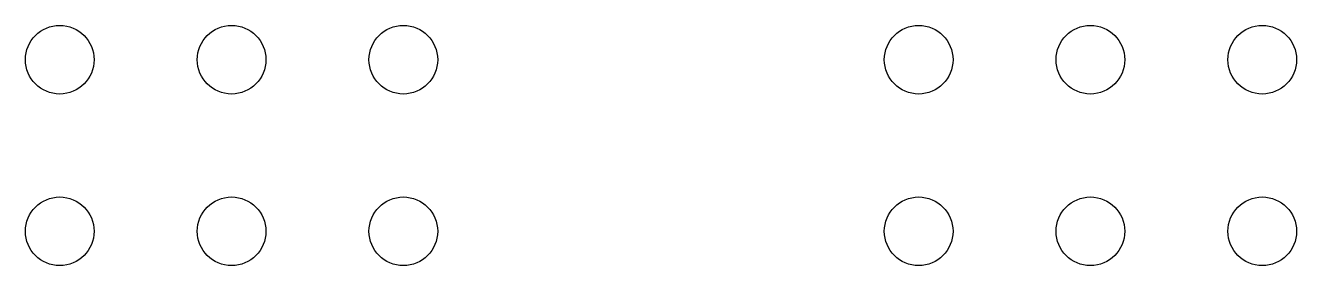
# Model space of a CAD drawing. Extents: x -222 to 222, y 636 to 720.
import ezdxf

# ---------------------------------------------------------------- set-up
doc = ezdxf.new("R2010")
doc.units = 0
doc.layers.get('0').update_dxf_attribs({"linetype": 'CONTINUOUS'})

msp = doc.modelspace()

# ---------------------------------------------------------------- linework, layer by layer
for centre in [(-210, 707.5), (-210, 707.5), (-150, 707.5), (-150, 707.5), (-90, 707.5), (-90, 707.5), (90, 707.5), (90, 707.5), (150, 707.5), (150, 707.5), (210, 707.5), (210, 707.5), (-210, 647.5), (-210, 647.5), (-150, 647.5), (-150, 647.5), (-90, 647.5), (-90, 647.5), (90, 647.5), (90, 647.5), (150, 647.5), (150, 647.5), (210, 647.5), (210, 647.5)]:
    msp.add_circle(centre, 12)

doc.saveas('drawing.dxf')
